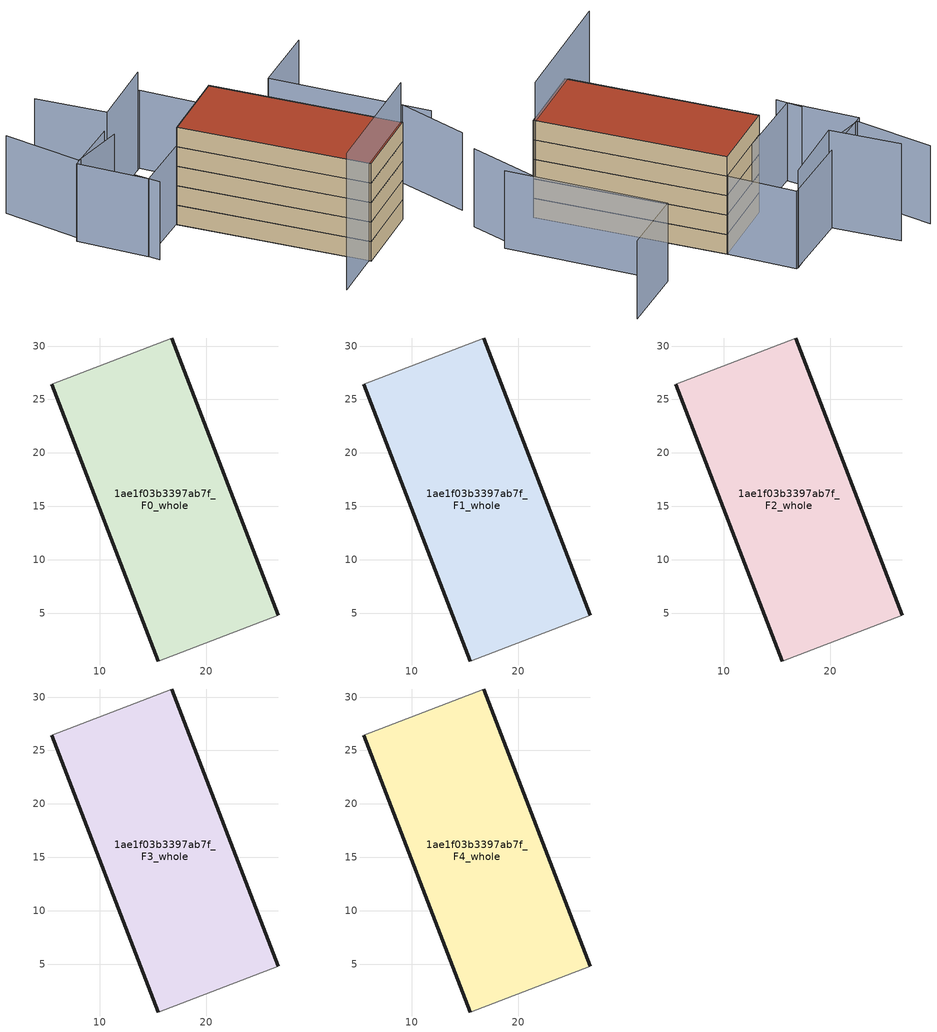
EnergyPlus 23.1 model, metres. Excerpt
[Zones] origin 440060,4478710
1ae1f03b3397ab7f_F0_whole
 floor ground (EU_floor_Construction): 26.72,4.81 16.76,30.75 5.53,26.45 15.48,0.5 z0
 wall outside (EU_wall_Construction): 16.76,30.75 26.72,4.81 / 15.48,0.5 5.53,26.45 z0:3
 wall adiabatic (EU_wall_Construction): 5.53,26.45 16.76,30.75 / 26.72,4.81 15.48,0.5 z0:3
1ae1f03b3397ab7f_F1_whole
 floor to 1ae1f03b3397ab7f_F0_whole (EU_floor_Construction): 26.71,4.81 16.76,30.75 5.53,26.45 15.48,0.5 z3
 wall outside (EU_wall_Construction): 16.76,30.75 26.72,4.81 / 15.48,0.5 5.53,26.45 z3:6
 wall adiabatic (EU_wall_Construction): 5.53,26.45 16.76,30.75 / 26.72,4.81 15.48,0.5 z3:6
1ae1f03b3397ab7f_F2_whole
 floor to 1ae1f03b3397ab7f_F1_whole (EU_floor_Construction): 26.71,4.81 16.76,30.75 5.53,26.45 15.48,0.5 z6
 wall outside (EU_wall_Construction): 16.76,30.75 26.72,4.81 / 15.48,0.5 5.53,26.45 z6:9
 wall adiabatic (EU_wall_Construction): 5.53,26.45 16.76,30.75 / 26.72,4.81 15.48,0.5 z6:9
1ae1f03b3397ab7f_F3_whole
 floor to 1ae1f03b3397ab7f_F2_whole (EU_floor_Construction): 26.71,4.81 16.76,30.75 5.53,26.45 15.48,0.5 z9
 wall outside (EU_wall_Construction): 16.76,30.75 26.72,4.81 / 15.48,0.5 5.53,26.45 z9:12
 wall adiabatic (EU_wall_Construction): 5.53,26.45 16.76,30.75 / 26.72,4.81 15.48,0.5 z9:12
1ae1f03b3397ab7f_F4_whole
 floor to 1ae1f03b3397ab7f_F3_whole (EU_floor_Construction): 26.71,4.81 16.76,30.75 5.53,26.45 15.48,0.5 z12
 wall outside (EU_wall_Construction): 16.76,30.75 26.72,4.81 / 15.48,0.5 5.53,26.45 z12:15
 wall adiabatic (EU_wall_Construction): 5.53,26.45 16.76,30.75 / 26.72,4.81 15.48,0.5 z12:15
 roof outside (EU_roof_Construction): 16.76,30.75 26.72,4.81 15.48,0.5 5.53,26.45 z15
shading: 7.65,-2.15 26.64,5.14 z0:21; 35.4,7.51 27.44,29.61 / 27.44,29.61 37.7,33.31 / -3.79,25.68 -2.99,21.91 / 33.77,0.53 33.99,11.43 / 2.49,34.89 -5.87,33.8 / -5.87,33.8 -7.4,45.48 / 16.86,30.41 -3.37,23.53 / -3.37,23.53 -6.73,33.41 / -6.73,33.41 13.5,40.29 / 13.5,40.29 16.86,30.41 z0:12; 13.12,40.16 2.34,36.04 / 2.34,36.04 -1.35,45.68 z0:15
[Building]
EU S2 Campaign: North Axis=0; Terrain=City; Solar Distribution=FullExterior
[Site:Location]
Madrid: Latitude=40.5; Longitude=-3.5; Time Zone=1; Elevation=609
[SizingPeriod:WeatherFileDays]
AnnualSizingPeriod: Begin Month=1; Begin Day of Month=1; End Month=12; End Day of Month=31; Day of Week for Start Day=Monday; Use Weather File Daylight Saving Period=No; Use Weather File Rain and Snow Indicators=No
[MATERIAL]
EU_InternalMass_Material: Roughness=MediumRough; Thickness=0.1; Conductivity=1; Density=1800; Specific Heat=900; Thermal Absorptance=0.9; Solar Absorptance=0.7; Visible Absorptance=0.7
[MATERIAL:NOMASS] Roughness=MediumRough; Thermal Absorptance=0.9; Solar Absorptance=0.7; Visible Absorptance=0.7
Name | Thermal Resistance
EU_wall_NoMass | 1.60022
EU_roof_NoMass | 1.57597
EU_floor_NoMass | 0.470652
[CONSTRUCTION]
EU_wall_Construction: EU_wall_NoMass
EU_roof_Construction: EU_roof_NoMass
EU_floor_Construction: EU_floor_NoMass
EU_InternalMass_Construction: EU_InternalMass_Material
[ZONE] Type=1; Multiplier=1; Ceiling Height=autocalculate; Volume=1002.42; Floor Area=autocalculate; Part of Total Floor Area=Yes
1ae1f03b3397ab7f_F0_whole; 1ae1f03b3397ab7f_F1_whole; 1ae1f03b3397ab7f_F2_whole; 1ae1f03b3397ab7f_F3_whole; 1ae1f03b3397ab7f_F4_whole
[INTERNALMASS] Construction=EU_InternalMass_Construction; Surface Area=334.14
Name | Zone or ZoneList
1ae1f03b3397ab7f_F0_whole_EU_InternalMass | 1ae1f03b3397ab7f_F0_whole
1ae1f03b3397ab7f_F1_whole_EU_InternalMass | 1ae1f03b3397ab7f_F1_whole
1ae1f03b3397ab7f_F2_whole_EU_InternalMass | 1ae1f03b3397ab7f_F2_whole
1ae1f03b3397ab7f_F3_whole_EU_InternalMass | 1ae1f03b3397ab7f_F3_whole
1ae1f03b3397ab7f_F4_whole_EU_InternalMass | 1ae1f03b3397ab7f_F4_whole
[OTHEREQUIPMENT] Fuel Type=Electricity; Design Level Calculation Method=Watts/Area; Power per Zone Floor Area=1; Fraction Latent=0; Fraction Radiant=0; Fraction Lost=0; Carbon Dioxide Generation Rate=0; EndUse Subcategory=EU_Step8_InternalGains
Name | Zone or ZoneList or Space or SpaceList | Schedule
EU_Step8_InternalGain_1ae1f03b3397ab7f_F0_whole_f000 | 1ae1f03b3397ab7f_F0_whole | EU_Step8_GainSchedule_1ae1f03b3397ab7f_F0_whole_f000
EU_Step8_InternalGain_1ae1f03b3397ab7f_F1_whole_f000 | 1ae1f03b3397ab7f_F1_whole | EU_Step8_GainSchedule_1ae1f03b3397ab7f_F1_whole_f000
EU_Step8_InternalGain_1ae1f03b3397ab7f_F2_whole_f000 | 1ae1f03b3397ab7f_F2_whole | EU_Step8_GainSchedule_1ae1f03b3397ab7f_F2_whole_f000
EU_Step8_InternalGain_1ae1f03b3397ab7f_F3_whole_f000 | 1ae1f03b3397ab7f_F3_whole | EU_Step8_GainSchedule_1ae1f03b3397ab7f_F3_whole_f000
EU_Step8_InternalGain_1ae1f03b3397ab7f_F4_whole_f000 | 1ae1f03b3397ab7f_F4_whole | EU_Step8_GainSchedule_1ae1f03b3397ab7f_F4_whole_f000
[ZONEVENTILATION:DESIGNFLOWRATE] Schedule=EU_AlwaysOn; Design Flow Rate Calculation Method=AirChanges/Hour; Air Changes per Hour=0.480704; Ventilation Type=Natural; Fan Pressure Rise=0; Fan Total Efficiency=1; Constant Term Coefficient=1; Temperature Term Coefficient=0; Velocity Term Coefficient=0; Velocity Squared Term Coefficient=0; Minimum Indoor Temperature=-100; Maximum Indoor Temperature=100; Delta Temperature=-100; Minimum Outdoor Temperature=-100; Maximum Outdoor Temperature=100; Maximum Wind Speed=40
Name | Zone or ZoneList or Space or SpaceList
EU_ConstantAir_1ae1f03b3397ab7f_F0_whole | 1ae1f03b3397ab7f_F0_whole
EU_ConstantAir_1ae1f03b3397ab7f_F1_whole | 1ae1f03b3397ab7f_F1_whole
EU_ConstantAir_1ae1f03b3397ab7f_F2_whole | 1ae1f03b3397ab7f_F2_whole
EU_ConstantAir_1ae1f03b3397ab7f_F3_whole | 1ae1f03b3397ab7f_F3_whole
EU_ConstantAir_1ae1f03b3397ab7f_F4_whole | 1ae1f03b3397ab7f_F4_whole
[HVACTEMPLATE:THERMOSTAT] Constant Heating Setpoint=20; Constant Cooling Setpoint=50
EU_HeatOnly_1ae1f03b3397ab7f_F0_whole; EU_HeatOnly_1ae1f03b3397ab7f_F1_whole; EU_HeatOnly_1ae1f03b3397ab7f_F2_whole; EU_HeatOnly_1ae1f03b3397ab7f_F3_whole; EU_HeatOnly_1ae1f03b3397ab7f_F4_whole
[HVACTEMPLATE:ZONE:IDEALLOADSAIRSYSTEM] System Availability Schedule=EU_AlwaysOn; Maximum Heating Supply Air Temperature=50; Minimum Cooling Supply Air Temperature=13; Maximum Heating Supply Air Humidity Ratio=0.0156; Minimum Cooling Supply Air Humidity Ratio=0.0077; Heating Limit=NoLimit; Cooling Limit=NoLimit; Heating Availability Schedule=EU_AlwaysOn; Cooling Availability Schedule=EU_CoolingOff; Dehumidification Control Type=ConstantSensibleHeatRatio; Cooling Sensible Heat Ratio=0.7; Dehumidification Setpoint=60; Humidification Control Type=None; Humidification Setpoint=30; Outdoor Air Method=None; Outdoor Air Flow Rate per Person=0.00944; Outdoor Air Flow Rate per Zone Floor Area=0; Outdoor Air Flow Rate per Zone=0; Demand Controlled Ventilation Type=None; Outdoor Air Economizer Type=NoEconomizer; Heat Recovery Type=None; Sensible Heat Recovery Effectiveness=0.7; Latent Heat Recovery Effectiveness=0.65
Name | Template Thermostat
1ae1f03b3397ab7f_F0_whole | EU_HeatOnly_1ae1f03b3397ab7f_F0_whole
1ae1f03b3397ab7f_F1_whole | EU_HeatOnly_1ae1f03b3397ab7f_F1_whole
1ae1f03b3397ab7f_F2_whole | EU_HeatOnly_1ae1f03b3397ab7f_F2_whole
1ae1f03b3397ab7f_F3_whole | EU_HeatOnly_1ae1f03b3397ab7f_F3_whole
1ae1f03b3397ab7f_F4_whole | EU_HeatOnly_1ae1f03b3397ab7f_F4_whole
[SIZING:ZONE] Zone Cooling Design Supply Air Temperature Input Method=SupplyAirTemperature; Zone Cooling Design Supply Air Temperature=13; Zone Heating Design Supply Air Temperature Input Method=SupplyAirTemperature; Zone Heating Design Supply Air Temperature=50; Zone Cooling Design Supply Air Humidity Ratio=0.008; Zone Heating Design Supply Air Humidity Ratio=0.008; Cooling Design Air Flow Method=DesignDay; Cooling Design Air Flow Rate=0; Cooling Minimum Air Flow per Zone Floor Area=0.000762; Cooling Minimum Air Flow=0; Cooling Minimum Air Flow Fraction=0.2; Heating Design Air Flow Method=DesignDay; Heating Design Air Flow Rate=0; Heating Maximum Air Flow per Zone Floor Area=0.002032; Heating Maximum Air Flow=0.141576; Heating Maximum Air Flow Fraction=0.3; Account for Dedicated Outdoor Air System=No; Dedicated Outdoor Air System Control Strategy=NeutralSupplyAir; Dedicated Outdoor Air Low Setpoint Temperature for Design=autosize; Dedicated Outdoor Air High Setpoint Temperature for Design=autosize; Zone Load Sizing Method=Sensible Load Only No Latent Load; Zone Latent Cooling Design Supply Air Humidity Ratio Input Method=HumidityRatioDifference; Zone Cooling Design Supply Air Humidity Ratio Difference=0.005; Zone Latent Heating Design Supply Air Humidity Ratio Input Method=HumidityRatioDifference; Zone Humidification Design Supply Air Humidity Ratio Difference=0.005
1ae1f03b3397ab7f_F0_whole; 1ae1f03b3397ab7f_F1_whole; 1ae1f03b3397ab7f_F2_whole; 1ae1f03b3397ab7f_F3_whole; 1ae1f03b3397ab7f_F4_whole
[SCHEDULE:CONSTANT]
Name | Hourly Value
EU_AlwaysOn | 1
EU_CoolingOff | 0
[SCHEDULE:FILE] Column Number=1; Rows to Skip at Top=0; Number of Hours of Data=8760; Column Separator=Comma; Interpolate to Timestep=No; Minutes per Item=60; Adjust Schedule for Daylight Savings=Yes
Name | File
EU_Step8_GainSchedule_1ae1f03b3397ab7f_F0_whole_f000 | ../../schedules/1ae1f03b3397ab7f/1ae1f03b3397ab7f_F0_whole_f000_gain.csv
EU_Step8_GainSchedule_1ae1f03b3397ab7f_F1_whole_f000 | ../../schedules/1ae1f03b3397ab7f/1ae1f03b3397ab7f_F1_whole_f000_gain.csv
EU_Step8_GainSchedule_1ae1f03b3397ab7f_F2_whole_f000 | ../../schedules/1ae1f03b3397ab7f/1ae1f03b3397ab7f_F2_whole_f000_gain.csv
EU_Step8_GainSchedule_1ae1f03b3397ab7f_F3_whole_f000 | ../../schedules/1ae1f03b3397ab7f/1ae1f03b3397ab7f_F3_whole_f000_gain.csv
EU_Step8_GainSchedule_1ae1f03b3397ab7f_F4_whole_f000 | ../../schedules/1ae1f03b3397ab7f/1ae1f03b3397ab7f_F4_whole_f000_gain.csv
